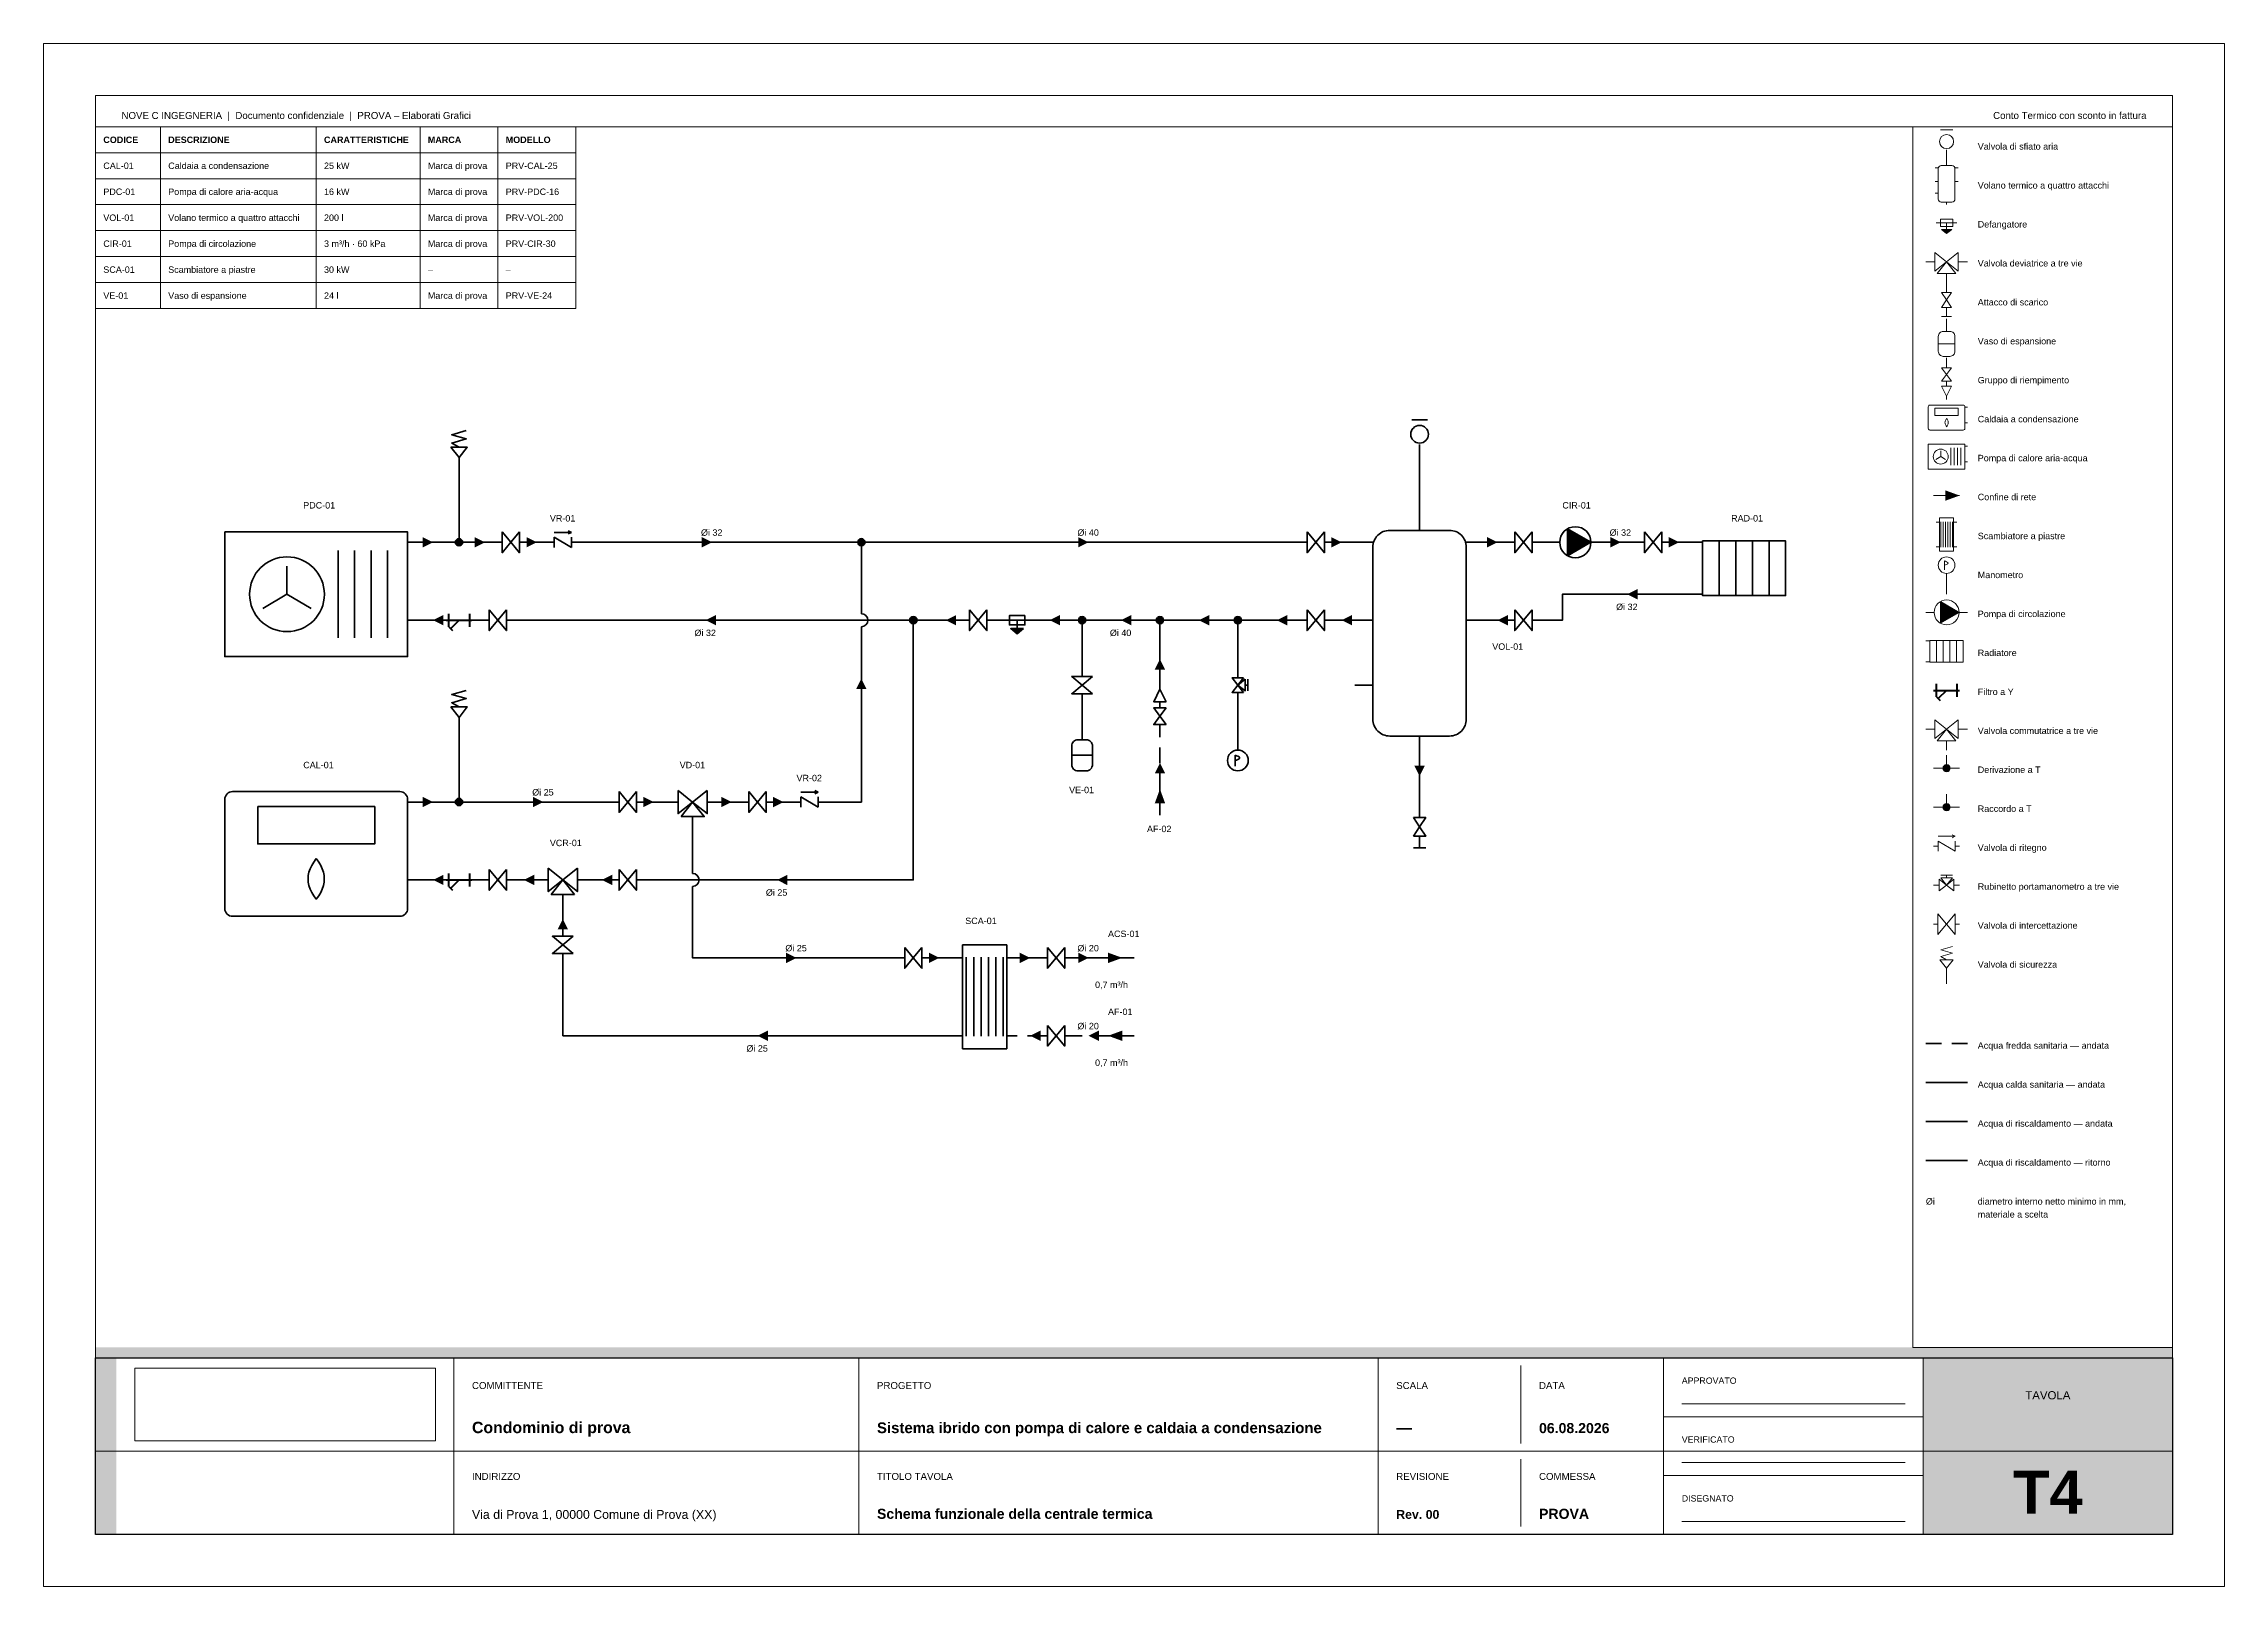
# Paper-space layout 'A3' of a CAD drawing. Header units: millimetres. Extents: x 0 to 420, y 0 to 297.
# The model-space entities are those that its viewports show. They can reach past a viewport. Long polylines and large blocks are cut down to what shows.
import ezdxf
from ezdxf.enums import TextEntityAlignment as Align

# ---------------------------------------------------------------- set-up
doc = ezdxf.new("R2010")
doc.units = ezdxf.units.MM
doc.linetypes.add('NOVEC_TRATTO_3_2', pattern=[5, 3, -2])
doc.layers.add('G-ANNO-NPLT', color=7, linetype='Continuous', lineweight=18, plot=False)
for name, color, linetype, lineweight in [('G-ANNO-TTLB', 7, 'Continuous', 18), ('M-ANNO-DIAM', 7, 'Continuous', 18), ('M-ANNO-IDEN', 7, 'Continuous', 18), ('M-ANNO-LEGN', 7, 'Continuous', 18), ('M-ANNO-SCHD', 7, 'Continuous', 18), ('M-DIAG-EQPM', 7, 'Continuous', 35)]:
    doc.layers.add(name, color=color, linetype=linetype, lineweight=lineweight)
for name, color, linetype, lineweight, true_color in [('M-HWTR-RETN', 142, 'Continuous', 35, 0x2471a3), ('M-HWTR-SPLY', 22, 'Continuous', 35, 0xc0392b), ('P-DOMW-CPIP', 161, 'NOVEC_TRATTO_3_2', 35, 0x5dade2), ('P-DOMW-HPIP', 30, 'Continuous', 35, 0xd68910)]:
    doc.layers.add(name, color=color, linetype=linetype, lineweight=lineweight, true_color=true_color)
doc.styles.add('NOVEC_ARIAL', font='arial.ttf')
doc.styles.add('NOVEC_ARIAL_GRASSETTO', font='arialbd.ttf')
picture_1 = doc.add_image_def('image1.jpg', size_in_pixel=(2961, 716))

# ---------------------------------------------------------------- blocks, each defined once
blk = doc.blocks.new('NoveC_FlowArrow')
h = blk.add_hatch(color=0)
h.dxf.hatch_style = 1
h.paths.add_polyline_path([(0, 0), (-2, 1), (-2, -1)])
blk = doc.blocks.new('NoveC_HeatPumpAirWater')
at = {"color": 0, "linetype": 'Continuous', "lineweight": -2}
for p, q in [((24.224, -6.6), (24.224, -23.4)), ((27.392, -6.6), (27.392, -23.4)), ((30.56, -6.6), (30.56, -23.4)), ((33.728, -6.6), (33.728, -23.4)), ((40, -5), (37.6, -5)), ((14.368, -15), (14.368, -9.6)), ((14.368, -15), (9.688, -17.736)), ((14.368, -15), (19.048, -17.736)), ((40, -20), (37.6, -20))]:
    blk.add_line(p, q, dxfattribs=at)
blk.add_lwpolyline([(2.4, -3), (37.6, -3), (37.6, -27), (2.4, -27)], close=True, dxfattribs=at)
blk.add_circle((14.368, -15), 7.2, dxfattribs=at)
blk = doc.blocks.new('NoveC_GasBoiler')
at = {"color": 0, "linetype": 'Continuous', "lineweight": -2}
for p, q in [((40, -5), (37.6, -5)), ((40, -20), (37.6, -20))]:
    blk.add_line(p, q, dxfattribs=at)
blk.add_lwpolyline([(3.9, -3), (36.1, -3, -0.414214), (37.6, -4.5), (37.6, -25.5, -0.414214), (36.1, -27), (3.9, -27, -0.414214), (2.4, -25.5), (2.4, -4.5, -0.414214)], format="xyb", close=True, dxfattribs=at)
for points in [[(8.74, -5.88), (31.26, -5.88), (31.26, -13.08), (8.74, -13.08)], [(20, -15.9), (20.48, -16.55), (20.87, -17.2), (21.17, -17.85), (21.39, -18.5), (21.52, -19.15), (21.56, -19.8), (21.52, -20.45), (21.39, -21.1), (21.17, -21.75), (20.87, -22.4), (20.48, -23.05), (20, -23.7), (19.52, -23.05), (19.13, -22.4), (18.83, -21.75), (18.61, -21.1), (18.48, -20.45), (18.44, -19.8), (18.48, -19.15), (18.61, -18.5), (18.83, -17.85), (19.13, -17.2), (19.52, -16.55)]]:
    blk.add_lwpolyline(points, close=True, dxfattribs=at)
blk = doc.blocks.new('NoveC_BufferFourPort')
at = {"color": 0, "linetype": 'Continuous', "lineweight": -2}
for p, q in [((12.5, 0), (12.5, -2.7)), ((0, -5), (3.5, -5)), ((25, -5), (21.5, -5)), ((0, -20), (3.5, -20)), ((25, -20), (21.5, -20)), ((0, -32.5), (3.5, -32.5)), ((12.5, -45), (12.5, -42.3))]:
    blk.add_line(p, q, dxfattribs=at)
blk.add_lwpolyline([(6.74, -2.7), (18.26, -2.7, -0.414214), (21.5, -5.94), (21.5, -39.06, -0.414214), (18.26, -42.3), (6.74, -42.3, -0.414214), (3.5, -39.06), (3.5, -5.94, -0.414214)], format="xyb", close=True, dxfattribs=at)
blk = doc.blocks.new('NoveC_AirVent')
at = {"color": 0, "linetype": 'Continuous', "lineweight": -2}
for p, q in [((1, -1.4), (4, -1.4)), ((2.5, -10), (2.5, -6.2))]:
    blk.add_line(p, q, dxfattribs=at)
blk.add_circle((2.5, -4.2), 1.7, dxfattribs=at)
blk = doc.blocks.new('NoveC_DrainConnection')
at = {"color": 0, "linetype": 'Continuous', "lineweight": -2}
for p, q in [((2.5, 0), (2.5, -3)), ((2.5, -6.6), (2.5, -8.8)), ((1.3, -8.8), (3.7, -8.8))]:
    blk.add_line(p, q, dxfattribs=at)
for points in [[(1.3, -3), (3.7, -3), (2.5, -4.8)], [(1.3, -6.6), (3.7, -6.6), (2.5, -4.8)]]:
    blk.add_lwpolyline(points, close=True, dxfattribs=at)
blk = doc.blocks.new('NoveC_Radiator')
at = {"color": 0, "linetype": 'Continuous', "lineweight": -2}
for p, q in [((0, -2.5), (2, -2.5)), ((5.2, -2.25), (5.2, -12.75)), ((8.4, -2.25), (8.4, -12.75)), ((11.6, -2.25), (11.6, -12.75)), ((14.8, -2.25), (14.8, -12.75)), ((0, -12.5), (2, -12.5))]:
    blk.add_line(p, q, dxfattribs=at)
blk.add_lwpolyline([(2, -2.25), (18, -2.25), (18, -12.75), (2, -12.75)], close=True, dxfattribs=at)
blk = doc.blocks.new('NoveC_PlateHeatExchanger')
at = {"color": 0, "linetype": 'Continuous', "lineweight": -2}
for p, q in [((0, -5), (2, -5)), ((2.7083, -4.9), (2.7083, -20.1)), ((4.125, -4.9), (4.125, -20.1)), ((5.5417, -4.9), (5.5417, -20.1)), ((6.9583, -4.9), (6.9583, -20.1)), ((8.375, -4.9), (8.375, -20.1)), ((9.7917, -4.9), (9.7917, -20.1)), ((12.5, -5), (10.5, -5)), ((0, -20), (2, -20)), ((12.5, -20), (10.5, -20))]:
    blk.add_line(p, q, dxfattribs=at)
blk.add_lwpolyline([(2, -2.5), (10.5, -2.5), (10.5, -22.5), (2, -22.5)], close=True, dxfattribs=at)
blk = doc.blocks.new('NoveC_NetworkBoundary')
at = {"color": 0, "linetype": 'Continuous', "lineweight": -2}
blk.add_line((0, -2.5), (5, -2.5), dxfattribs=at)
blk = doc.blocks.new('NoveC_TeeBranch')
at = {"linetype": 'Continuous', "lineweight": -2}
h = blk.add_hatch(color=0, dxfattribs=at)
h.dxf.hatch_style = 1
h.paths.add_polyline_path([(1.8, -2.5, 1), (3.2, -2.5, 1)])
at = {"color": 0, "linetype": 'Continuous', "lineweight": -2}
for p, q in [((2.5, 0), (2.5, -2.5)), ((0, -2.5), (5, -2.5))]:
    blk.add_line(p, q, dxfattribs=at)
blk.add_circle((2.5, -2.5), 0.7, dxfattribs=at)
blk = doc.blocks.new('NoveC_ValveSafety')
at = {"color": 0, "linetype": 'Continuous', "lineweight": -2}
blk.add_line((2.5, -10), (2.5, -6.2), dxfattribs=at)
blk.add_lwpolyline([(0.9, -4.2), (4.1, -4.2), (2.5, -6.2)], close=True, dxfattribs=at)
blk.add_lwpolyline([(2.5, -4.2), (1.1, -3.4), (3.9, -2.6), (1.1, -1.8), (3.9, -1)], dxfattribs=at)
blk = doc.blocks.new('NoveC_DivertingValve3way')
at = {"color": 0, "linetype": 'Continuous', "lineweight": -2}
for p, q in [((0, -5), (2.2, -5)), ((5, -7.8), (5, -10)), ((7.8, -5), (10, -5))]:
    blk.add_line(p, q, dxfattribs=at)
for points in [[(2.2, -2.76), (2.2, -7.24), (5, -5)], [(7.8, -2.76), (7.8, -7.24), (5, -5)], [(2.76, -7.8), (7.24, -7.8), (5, -5)]]:
    blk.add_lwpolyline(points, close=True, dxfattribs=at)
blk = doc.blocks.new('NoveC_TeeJunction')
at = {"linetype": 'Continuous', "lineweight": -2}
h = blk.add_hatch(color=0, dxfattribs=at)
h.dxf.hatch_style = 1
h.paths.add_polyline_path([(1.8, -2.5, 1), (3.2, -2.5, 1)])
at = {"color": 0, "linetype": 'Continuous', "lineweight": -2}
for p, q in [((2.5, 0), (2.5, -2.5)), ((0, -2.5), (5, -2.5))]:
    blk.add_line(p, q, dxfattribs=at)
blk.add_circle((2.5, -2.5), 0.7, dxfattribs=at)
blk = doc.blocks.new('NoveC_SwitchingValve3way')
at = {"color": 0, "linetype": 'Continuous', "lineweight": -2}
for p, q in [((0, -5), (2.2, -5)), ((5, -7.8), (5, -10)), ((7.8, -5), (10, -5))]:
    blk.add_line(p, q, dxfattribs=at)
for points in [[(2.2, -2.76), (2.2, -7.24), (5, -5)], [(7.8, -2.76), (7.8, -7.24), (5, -5)], [(2.76, -7.8), (7.24, -7.8), (5, -5)]]:
    blk.add_lwpolyline(points, close=True, dxfattribs=at)
blk = doc.blocks.new('NoveC_ExpansionConnection')
at = {"color": 0, "linetype": 'Continuous', "lineweight": -2}
for p, q in [((2.5, 0), (2.5, -3)), ((0.5, -6), (4.5, -6))]:
    blk.add_line(p, q, dxfattribs=at)
blk.add_lwpolyline([(1.7, -3), (3.3, -3, -0.414214), (4.5, -4.2), (4.5, -7.8, -0.414214), (3.3, -9), (1.7, -9, -0.414214), (0.5, -7.8), (0.5, -4.2, -0.414214)], format="xyb", close=True, dxfattribs=at)
blk = doc.blocks.new('NoveC_FillingUnit')
at = {"color": 0, "linetype": 'Continuous', "lineweight": -2}
for p, q in [((2.5, 0), (2.5, -2.4)), ((2.5, -5.6), (2.5, -6.8)), ((2.5, -9.2), (2.5, -10))]:
    blk.add_line(p, q, dxfattribs=at)
for points in [[(1.3, -2.4), (3.7, -2.4), (2.5, -4)], [(1.3, -5.6), (3.7, -5.6), (2.5, -4)], [(1.3, -6.8), (3.7, -6.8), (2.5, -9.2)]]:
    blk.add_lwpolyline(points, close=True, dxfattribs=at)
blk = doc.blocks.new('NoveC_PressureGauge')
at = {"color": 0, "linetype": 'Continuous', "lineweight": -2}
blk.add_line((2.5, -10), (2.5, -5), dxfattribs=at)
blk.add_circle((2.5, -3), 2, dxfattribs=at)
blk = doc.blocks.new('NoveC_PressureGauge_Lettera')
at = {"color": 0, "linetype": 'Continuous', "lineweight": -2}
blk.add_line((-0.5, 1), (-0.5, -1.1), dxfattribs=at)
blk.add_lwpolyline([(-0.5, 1), (-0.24, 0.92), (-0.03, 0.83), (0.14, 0.75), (0.26, 0.67), (0.33, 0.58), (0.35, 0.5), (0.33, 0.42), (0.26, 0.33), (0.14, 0.25), (-0.03, 0.17), (-0.24, 0.08), (-0.5, 0)], dxfattribs=at)
blk = doc.blocks.new('NoveC_ValveIsolation')
at = {"color": 0, "linetype": 'Continuous', "lineweight": -2}
for p, q in [((0, -2.5), (0.8333, -2.5)), ((4.1667, -2.5), (5, -2.5))]:
    blk.add_line(p, q, dxfattribs=at)
for points in [[(0.8333, -0.5), (0.8333, -4.5), (2.5, -2.5)], [(4.1667, -0.5), (4.1667, -4.5), (2.5, -2.5)]]:
    blk.add_lwpolyline(points, close=True, dxfattribs=at)
blk = doc.blocks.new('NoveC_ValveCheck')
at = {"color": 0, "linetype": 'Continuous', "lineweight": -2}
for p, q in [((0, -2.5), (0.85, -2.5)), ((0.85, -0.6), (4.15, -0.6)), ((0.85, -1.51), (0.85, -3.49)), ((0.85, -1.51), (4.15, -3.49)), ((4.15, -0.6), (3.55, -0.3)), ((4.15, -0.6), (3.55, -0.9)), ((4.15, -1.51), (4.15, -3.49)), ((4.15, -2.5), (5, -2.5))]:
    blk.add_line(p, q, dxfattribs=at)
blk = doc.blocks.new('NoveC_Strainer')
at = {"color": 0, "linetype": 'Continuous', "lineweight": -2}
for p, q in [((0, -2.5), (5, -2.5)), ((0.5, -1.25), (0.5, -3.75)), ((0.5464, -3.7464), (1.2536, -4.4536)), ((2.5, -2.5), (0.9, -4.1)), ((4.5, -1.25), (4.5, -3.75))]:
    blk.add_line(p, q, dxfattribs=at)
blk = doc.blocks.new('NoveC_DirtSeparator')
at = {"linetype": 'Continuous', "lineweight": -2}
h = blk.add_hatch(color=0, dxfattribs=at)
h.dxf.hatch_style = 1
h.paths.add_polyline_path([(1.25, -6.6), (3.75, -6.6), (2.5, -7.6)])
at = {"color": 0, "linetype": 'Continuous', "lineweight": -2}
for p, q in [((0, -5), (5, -5)), ((2.5, -5), (2.5, -7.6))]:
    blk.add_line(p, q, dxfattribs=at)
for points in [[(1, -4.1), (4, -4.1), (4, -5.9), (1, -5.9)], [(1.25, -6.6), (3.75, -6.6), (2.5, -7.6)]]:
    blk.add_lwpolyline(points, close=True, dxfattribs=at)
blk = doc.blocks.new('NoveC_PumpCirculator')
at = {"linetype": 'Continuous', "lineweight": -2}
h = blk.add_hatch(color=0, dxfattribs=at)
h.dxf.hatch_style = 1
h.paths.add_polyline_path([(3.5, -2.402), (3.5, -7.598), (8, -5)])
at = {"color": 0, "linetype": 'Continuous', "lineweight": -2}
for p, q in [((0, -5), (2, -5)), ((8, -5), (10, -5))]:
    blk.add_line(p, q, dxfattribs=at)
blk.add_lwpolyline([(3.5, -2.402), (3.5, -7.598), (8, -5)], close=True, dxfattribs=at)
blk.add_circle((5, -5), 3, dxfattribs=at)
blk = doc.blocks.new('NoveC_ValveGaugeCock3way')
at = {"color": 0, "linetype": 'Continuous', "lineweight": -2}
for p, q in [((0, -2.5), (1.1, -2.5)), ((1.38, -0.6), (3.62, -0.6)), ((2.5, -1.1), (2.5, -0.6)), ((3.9, -2.5), (5, -2.5))]:
    blk.add_line(p, q, dxfattribs=at)
for points in [[(1.1, -1.38), (1.1, -3.62), (2.5, -2.5)], [(1.38, -1.1), (3.62, -1.1), (2.5, -2.5)], [(3.9, -1.38), (3.9, -3.62), (2.5, -2.5)]]:
    blk.add_lwpolyline(points, close=True, dxfattribs=at)

msp = doc.modelspace()

# ---------------------------------------------------------------- linework, layer by layer
at = {"layer": 'M-ANNO-LEGN', "color": 161, "linetype": 'NOVEC_TRATTO_3_2', "lineweight": 35, "true_color": 0x5dade2}
msp.add_line((362.5, 104.5), (370.5, 104.5), dxfattribs=at)
at = {"layer": 'M-ANNO-LEGN', "color": 30, "linetype": 'Continuous', "lineweight": 35, "true_color": 0xd68910}
msp.add_line((362.5, 97), (370.5, 97), dxfattribs=at)
at = {"layer": 'M-ANNO-LEGN', "color": 22, "linetype": 'Continuous', "lineweight": 35, "true_color": 0xc0392b}
msp.add_line((362.5, 89.5), (370.5, 89.5), dxfattribs=at)
at = {"layer": 'M-ANNO-LEGN', "color": 142, "linetype": 'Continuous', "lineweight": 35, "true_color": 0x2471a3}
msp.add_line((362.5, 82), (370.5, 82), dxfattribs=at)
at = {"layer": 'M-ANNO-LEGN'}
msp.add_lwpolyline([(360, 281), (410, 281), (410, 46), (360, 46)], close=True, dxfattribs=at)
at = {"layer": 'M-ANNO-SCHD'}
for p, q in [((10, 281), (102.5, 281)), ((10, 281), (10, 246)), ((22.5, 281), (22.5, 246)), ((52.5, 281), (52.5, 246)), ((72.5, 281), (72.5, 246)), ((87.5, 281), (87.5, 246)), ((102.5, 281), (102.5, 246)), ((10, 276), (102.5, 276)), ((10, 271), (102.5, 271)), ((10, 266), (102.5, 266)), ((10, 261), (102.5, 261)), ((10, 256), (102.5, 256)), ((10, 251), (102.5, 251)), ((10, 246), (102.5, 246))]:
    msp.add_line(p, q, dxfattribs=at)
at = {"layer": 'M-HWTR-RETN', "flags": 128}
for points in [[(317.5, 191), (292.5, 191), (292.5, 186), (287.5, 186)], [(77.5, 186), (72.5, 186)], [(85, 186), (82.5, 186)], [(165, 186), (90, 186)], [(177.5, 186), (170, 186)], [(185, 186), (182.5, 186)], [(197.5, 186), (190, 186)], [(212.5, 186), (202.5, 186)], [(227.5, 186), (217.5, 186)], [(242.5, 186), (232.5, 186)], [(252.5, 186), (247.5, 186)], [(282.5, 186), (277.5, 186)], [(167.5, 183.5), (167.5, 136), (115, 136)], [(200, 183.5), (200, 176)], [(215, 173.5), (215, 183.5)], [(230, 183.5), (230, 176)], [(200, 171), (200, 166)], [(230, 171), (230, 166)], [(77.5, 136), (72.5, 136)], [(85, 136), (82.5, 136)], [(95, 136), (90, 136)], [(110, 136), (105, 136)], [(100, 126), (100, 131)], [(175, 106), (100, 106), (100, 121)]]:
    msp.add_lwpolyline(points, dxfattribs=at)
at = {"layer": 'M-HWTR-SPLY', "flags": 128}
for points in [[(265, 206), (265, 216)], [(80, 203.5), (80, 213.5)], [(72.5, 201), (77.5, 201)], [(82.5, 201), (87.5, 201)], [(92.5, 201), (97.5, 201)], [(102.5, 201), (155, 201)], [(157.5, 187.25), (157.5, 198.5)], [(160, 201), (242.5, 201)], [(247.5, 201), (252.5, 201)], [(277.5, 201), (282.5, 201)], [(287.5, 201), (290, 201)], [(300, 201), (307.5, 201)], [(312.5, 201), (317.5, 201)], [(150, 151), (157.5, 151), (157.5, 184.75)], [(80, 153.5), (80, 163.5)], [(265, 161), (265, 151)], [(72.5, 151), (77.5, 151)], [(82.5, 151), (110, 151)], [(115, 151), (120, 151)], [(130, 151), (135, 151)], [(140, 151), (145, 151)], [(125, 146), (125, 137.25)], [(125, 134.75), (125, 121), (165, 121)], [(170, 121), (175, 121)]]:
    msp.add_lwpolyline(points, dxfattribs=at)
at = {"layer": 'M-HWTR-SPLY', "linetype": 'Continuous'}
for centre in [(157.5, 186), (125, 136)]:
    msp.add_arc(centre, 1.25, 270, 90, dxfattribs=at)
at = {"layer": 'P-DOMW-CPIP', "flags": 128}
for points in [[(215, 153.5), (215, 163.5)], [(192.5, 106), (187.5, 106)], [(205, 106), (197.5, 106)]]:
    msp.add_lwpolyline(points, dxfattribs=at)
at = {"layer": 'P-DOMW-HPIP', "flags": 128}
for points in [[(187.5, 121), (192.5, 121)], [(197.5, 121), (205, 121)]]:
    msp.add_lwpolyline(points, dxfattribs=at)

# ---------------------------------------------------------------- block references
at = {"layer": 'M-ANNO-LEGN', "lineweight": 18}
for name, p, xscale, yscale in [('NoveC_AirVent', (364.5, 281.5), 0.8, 0.8), ('NoveC_BufferFourPort', (364.28, 274), 0.17777777777777778, 0.17777777777777778), ('NoveC_DirtSeparator', (364.5, 266.5), 0.8, 0.8), ('NoveC_DivertingValve3way', (362.5, 259), 0.8, 0.8), ('NoveC_DrainConnection', (364.5, 251.5), 0.8, 0.8), ('NoveC_ExpansionConnection', (364.5, 244), 0.8, 0.8), ('NoveC_FillingUnit', (364.5, 236.5), 0.8, 0.8), ('NoveC_GasBoiler', (362.5, 228), 0.2, 0.2), ('NoveC_HeatPumpAirWater', (362.5, 220.5), 0.2, 0.2), ('NoveC_PlateHeatExchanger', (364.5, 206.5), 0.32, 0.32), ('NoveC_PressureGauge', (364.5, 199), 0.8, 0.8), ('NoveC_PressureGauge_Lettera', (366.5, 196.6), 0.8, 0.8), ('NoveC_PumpCirculator', (362.5, 191.5), 0.8, 0.8), ('NoveC_Radiator', (362.5, 183), 0.4, 0.4), ('NoveC_SwitchingValve3way', (362.5, 169), 0.8, 0.8), ('NoveC_ValveSafety', (364.5, 124), 0.8, 0.8)]:
    msp.add_blockref(name, p, dxfattribs=dict(at, xscale=xscale, yscale=yscale))
for name, p in [('NoveC_NetworkBoundary', (364, 212.5)), ('NoveC_TeeBranch', (364, 160)), ('NoveC_TeeJunction', (364, 152.5)), ('NoveC_ValveCheck', (364, 145)), ('NoveC_ValveGaugeCock3way', (364, 137.5)), ('NoveC_ValveIsolation', (364, 130))]:
    msp.add_blockref(name, p, dxfattribs=at)
at = {"layer": 'M-ANNO-LEGN', "lineweight": 50}
msp.add_blockref('NoveC_Strainer', (364, 175), dxfattribs=at)
at = {"layer": 'M-DIAG-EQPM'}
for name, p in [('NoveC_AirVent', (262.5, 226)), ('NoveC_ValveSafety', (77.5, 223.5)), ('NoveC_BufferFourPort', (252.5, 206)), ('NoveC_HeatPumpAirWater', (32.5, 206)), ('NoveC_TeeBranch', (77.5, 203.5)), ('NoveC_ValveIsolation', (87.5, 203.5)), ('NoveC_ValveCheck', (97.5, 203.5)), ('NoveC_ValveIsolation', (242.5, 203.5)), ('NoveC_ValveIsolation', (282.5, 203.5)), ('NoveC_PumpCirculator', (290, 206)), ('NoveC_ValveIsolation', (307.5, 203.5)), ('NoveC_Radiator', (317.5, 203.5)), ('NoveC_ValveIsolation', (85, 188.5)), ('NoveC_ValveIsolation', (177.5, 188.5)), ('NoveC_ValveIsolation', (242.5, 188.5)), ('NoveC_ValveIsolation', (282.5, 188.5)), ('NoveC_ValveSafety', (77.5, 173.5)), ('NoveC_ExpansionConnection', (197.5, 166)), ('NoveC_PressureGauge_Lettera', (230, 159)), ('NoveC_GasBoiler', (32.5, 156)), ('NoveC_TeeBranch', (77.5, 153.5)), ('NoveC_ValveIsolation', (110, 153.5)), ('NoveC_DivertingValve3way', (120, 156)), ('NoveC_ValveIsolation', (135, 153.5)), ('NoveC_ValveCheck', (145, 153.5)), ('NoveC_DrainConnection', (262.5, 151)), ('NoveC_ValveIsolation', (85, 138.5)), ('NoveC_ValveIsolation', (110, 138.5)), ('NoveC_ValveIsolation', (165, 123.5)), ('NoveC_PlateHeatExchanger', (175, 126)), ('NoveC_ValveIsolation', (192.5, 123.5)), ('NoveC_ValveIsolation', (192.5, 108.5))]:
    msp.add_blockref(name, p, dxfattribs=at)
for name, p, xscale in [('NoveC_FlowArrow', (369, 210), 1.375), ('NoveC_DirtSeparator', (190, 191), -1), ('NoveC_SwitchingValve3way', (105, 141), -1), ('NoveC_FlowArrow', (207.75, 121), 1.375), ('NoveC_NetworkBoundary', (210, 123.5), -1), ('NoveC_NetworkBoundary', (210, 108.5), -1)]:
    msp.add_blockref(name, p, dxfattribs=dict(at, xscale=xscale))
for name, p, rotation in [('NoveC_TeeJunction', (160, 198.5), 180), ('NoveC_TeeJunction', (170, 183.5), 180), ('NoveC_TeeBranch', (202.5, 183.5), 180), ('NoveC_TeeBranch', (217.5, 183.5), 180), ('NoveC_TeeBranch', (232.5, 183.5), 180), ('NoveC_ValveIsolation', (202.5, 176), 270), ('NoveC_FillingUnit', (217.5, 163.5), 180), ('NoveC_ValveGaugeCock3way', (232.5, 176), 270), ('NoveC_PressureGauge', (232.5, 156), 180), ('NoveC_ValveIsolation', (102.5, 126), 270)]:
    msp.add_blockref(name, p, dxfattribs=dict(at, rotation=rotation))
at = {"layer": 'M-DIAG-EQPM', "lineweight": 50}
for p in [(77.5, 188.5), (77.5, 138.5)]:
    msp.add_blockref('NoveC_Strainer', p, dxfattribs=at)
at = {"layer": 'M-DIAG-EQPM'}
for name, p, xscale, rotation in [('NoveC_FlowArrow', (215, 153.5), 1.375, 90), ('NoveC_NetworkBoundary', (217.5, 148.5), -1, 270), ('NoveC_FlowArrow', (205, 106), 1.375, 180)]:
    msp.add_blockref(name, p, dxfattribs=dict(at, xscale=xscale, rotation=rotation))
at = {"layer": 'M-HWTR-RETN'}
for p, rotation in [((305, 191), 180), ((75, 186), 180), ((127.5, 186), 180), ((173.75, 186), 180), ((193.75, 186), 180), ((207.5, 186), 180), ((222.5, 186), 180), ((237.5, 186), 180), ((250, 186), 180), ((280, 186), 180), ((215, 178.5), 90), ((75, 136), 180), ((92.5, 136), 180), ((107.5, 136), 180), ((141.25, 136), 180), ((100, 128.5), 90), ((137.5, 106), 180)]:
    msp.add_blockref('NoveC_FlowArrow', p, dxfattribs=dict(at, rotation=rotation))
at = {"layer": 'M-HWTR-SPLY'}
for p in [(75, 201), (85, 201), (95, 201), (128.75, 201), (201.25, 201), (250, 201), (280, 201), (303.75, 201), (315, 201), (75, 151), (96.25, 151), (117.5, 151), (132.5, 151), (142.5, 151), (145, 121), (172.5, 121)]:
    msp.add_blockref('NoveC_FlowArrow', p, dxfattribs=at)
for p, rotation in [((157.5, 174.75), 90), ((265, 156), 270)]:
    msp.add_blockref('NoveC_FlowArrow', p, dxfattribs=dict(at, rotation=rotation))
at = {"layer": 'P-DOMW-CPIP'}
for p, rotation in [((215, 158.5), 90), ((190, 106), 180), ((201.25, 106), 180)]:
    msp.add_blockref('NoveC_FlowArrow', p, dxfattribs=dict(at, rotation=rotation))
at = {"layer": 'P-DOMW-HPIP'}
for p in [(190, 121), (201.25, 121)]:
    msp.add_blockref('NoveC_FlowArrow', p, dxfattribs=at)

# ---------------------------------------------------------------- texts
at = {"layer": 'M-ANNO-DIAM', "style": 'NOVEC_ARIAL'}
for s, p in [('Øi 32', (126.6, 202.25)), ('Øi 40', (199.1, 202.25)), ('Øi 32', (301.6, 202.25)), ('Øi 32', (302.85, 187.95)), ('Øi 32', (125.35, 182.95)), ('Øi 40', (205.35, 182.95)), ('Øi 25', (94.1, 152.25)), ('Øi 25', (139.1, 132.95)), ('Øi 25', (142.85, 122.25)), ('Øi 20', (199.1, 122.25)), ('Øi 20', (199.1, 107.25)), ('Øi 25', (135.35, 102.95))]:
    msp.add_text(s, height=1.238, dxfattribs=at).set_placement(p)
at = {"layer": 'M-ANNO-IDEN', "style": 'NOVEC_ARIAL'}
for s, p in [('PDC-01', (50, 207.5)), ('VR-01', (97.5, 205)), ('CIR-01', (292.5, 207.5)), ('RAD-01', (325, 205)), ('VOL-01', (279, 180.3)), ('CAL-01', (50, 157.5)), ('VD-01', (122.5, 157.5)), ('VR-02', (145, 155)), ('VE-01', (197.5, 152.7)), ('VCR-01', (97.5, 142.5)), ('AF-02', (212.5, 145.2)), ('SCA-01', (177.5, 127.5)), ('ACS-01', (205, 125)), ('0,7 m³/h', (202.5, 115.2)), ('AF-01', (205, 110)), ('0,7 m³/h', (202.5, 100.2))]:
    msp.add_text(s, height=1.238, dxfattribs=at).set_placement(p)
at = {"layer": 'M-ANNO-LEGN', "style": 'NOVEC_ARIAL'}
for s, height, p in [('Valvola di sfiato aria', 1.2384, (372.5, 276.6)), ('Volano termico a quattro attacchi', 1.2384, (372.5, 269.1)), ('Defangatore', 1.2384, (372.5, 261.6)), ('Valvola deviatrice a tre vie', 1.2384, (372.5, 254.1)), ('Attacco di scarico', 1.2384, (372.5, 246.6)), ('Vaso di espansione', 1.2384, (372.5, 239.1)), ('Gruppo di riempimento', 1.2384, (372.5, 231.6)), ('Caldaia a condensazione', 1.2384, (372.5, 224.1)), ('Pompa di calore aria-acqua', 1.2384, (372.5, 216.6)), ('Confine di rete', 1.2384, (372.5, 209.1)), ('Scambiatore a piastre', 1.2384, (372.5, 201.6)), ('Manometro', 1.238, (372.5, 194.1)), ('Pompa di circolazione', 1.2384, (372.5, 186.6)), ('Radiatore', 1.238, (372.5, 179.1)), ('Filtro a Y', 1.238, (372.5, 171.6)), ('Valvola commutatrice a tre vie', 1.2384, (372.5, 164.1)), ('Derivazione a T', 1.2384, (372.5, 156.6)), ('Raccordo a T', 1.2384, (372.5, 149.1)), ('Valvola di ritegno', 1.2384, (372.5, 141.6)), ('Rubinetto portamanometro a tre vie', 1.2384, (372.5, 134.1)), ('Valvola di intercettazione', 1.2384, (372.5, 126.6)), ('Valvola di sicurezza', 1.2384, (372.5, 119.1)), ('Acqua fredda sanitaria — andata', 1.2384, (372.5, 103.5)), ('Acqua calda sanitaria — andata', 1.2384, (372.5, 96)), ('Acqua di riscaldamento — andata', 1.2384, (372.5, 88.5)), ('Acqua di riscaldamento — ritorno', 1.2384, (372.5, 81)), ('Øi', 1.238, (362.5, 73.5)), ('diametro interno netto minimo in mm,', 1.2384, (372.5, 73.5)), ('materiale a scelta', 1.2384, (372.5, 71))]:
    msp.add_text(s, height=height, dxfattribs=at).set_placement(p)
at = {"layer": 'M-ANNO-SCHD'}
for s, height, style, p in [('CODICE', 1.238, 'NOVEC_ARIAL_GRASSETTO', (11.5, 277.87)), ('DESCRIZIONE', 1.2384, 'NOVEC_ARIAL_GRASSETTO', (24, 277.87)), ('CARATTERISTICHE', 1.2384, 'NOVEC_ARIAL_GRASSETTO', (54, 277.87)), ('MARCA', 1.238, 'NOVEC_ARIAL_GRASSETTO', (74, 277.87)), ('MODELLO', 1.238, 'NOVEC_ARIAL_GRASSETTO', (89, 277.87)), ('CAL-01', 1.238, 'NOVEC_ARIAL', (11.5, 272.87)), ('Caldaia a condensazione', 1.2384, 'NOVEC_ARIAL', (24, 272.87)), ('25 kW', 1.238, 'NOVEC_ARIAL', (54, 272.87)), ('Marca di prova', 1.2384, 'NOVEC_ARIAL', (74, 272.87)), ('PRV-CAL-25', 1.238, 'NOVEC_ARIAL', (89, 272.87)), ('PDC-01', 1.238, 'NOVEC_ARIAL', (11.5, 267.87)), ('Pompa di calore aria-acqua', 1.2384, 'NOVEC_ARIAL', (24, 267.87)), ('16 kW', 1.238, 'NOVEC_ARIAL', (54, 267.87)), ('Marca di prova', 1.2384, 'NOVEC_ARIAL', (74, 267.87)), ('PRV-PDC-16', 1.238, 'NOVEC_ARIAL', (89, 267.87)), ('VOL-01', 1.238, 'NOVEC_ARIAL', (11.5, 262.87)), ('Volano termico a quattro attacchi', 1.2384, 'NOVEC_ARIAL', (24, 262.87)), ('200 l', 1.238, 'NOVEC_ARIAL', (54, 262.87)), ('Marca di prova', 1.2384, 'NOVEC_ARIAL', (74, 262.87)), ('PRV-VOL-200', 1.2384, 'NOVEC_ARIAL', (89, 262.87)), ('CIR-01', 1.238, 'NOVEC_ARIAL', (11.5, 257.87)), ('Pompa di circolazione', 1.2384, 'NOVEC_ARIAL', (24, 257.87)), ('3 m³/h · 60 kPa', 1.2384, 'NOVEC_ARIAL', (54, 257.87)), ('Marca di prova', 1.2384, 'NOVEC_ARIAL', (74, 257.87)), ('PRV-CIR-30', 1.238, 'NOVEC_ARIAL', (89, 257.87)), ('SCA-01', 1.238, 'NOVEC_ARIAL', (11.5, 252.87)), ('Scambiatore a piastre', 1.2384, 'NOVEC_ARIAL', (24, 252.87)), ('30 kW', 1.238, 'NOVEC_ARIAL', (54, 252.87)), ('–', 1.24, 'NOVEC_ARIAL', (74, 252.87)), ('–', 1.24, 'NOVEC_ARIAL', (89, 252.87)), ('VE-01', 1.238, 'NOVEC_ARIAL', (11.5, 247.87)), ('Vaso di espansione', 1.2384, 'NOVEC_ARIAL', (24, 247.87)), ('24 l', 1.238, 'NOVEC_ARIAL', (54, 247.87)), ('Marca di prova', 1.2384, 'NOVEC_ARIAL', (74, 247.87)), ('PRV-VE-24', 1.238, 'NOVEC_ARIAL', (89, 247.87))]:
    msp.add_text(s, height=height, dxfattribs=dict(at, style=style)).set_placement(p)

psp = doc.layouts.new('A3')

# ---------------------------------------------------------------- hatches: boundary and pattern name
at = {"layer": 'G-ANNO-TTLB', "true_color": 0x2abfbf}
h = psp.add_hatch(color=133, dxfattribs=at)
h.dxf.hatch_style = 1
h.paths.add_polyline_path([(10, 46), (410, 46), (410, 44), (10, 44)])
at = {"layer": 'G-ANNO-TTLB', "true_color": 0x1c2e4a}
h = psp.add_hatch(color=159, dxfattribs=at)
h.dxf.hatch_style = 1
h.paths.add_polyline_path([(10, 44), (14, 44), (14, 10), (10, 10)])
at = {"layer": 'G-ANNO-TTLB', "true_color": 0x2abfbf}
h = psp.add_hatch(color=133, dxfattribs=at)
h.dxf.hatch_style = 1
h.paths.add_polyline_path([(362, 46), (410, 46), (410, 44), (362, 44)])
at = {"layer": 'G-ANNO-TTLB', "true_color": 0x1c2e4a}
h = psp.add_hatch(color=159, dxfattribs=at)
h.dxf.hatch_style = 1
h.paths.add_polyline_path([(362, 44), (410, 44), (410, 10), (362, 10)])

# ---------------------------------------------------------------- linework, layer by layer
at = {"layer": 'G-ANNO-TTLB', "color": 254, "lineweight": 9, "true_color": 0xe0e0e0}
for p, q in [((14, 281), (406, 281)), ((79, 10), (79, 44)), ((284.5, 27.5), (284.5, 42.5)), ((315.5, 35.167), (358.5, 35.167)), ((312, 32.667), (362, 32.667)), ((284.5, 11.5), (284.5, 24.5)), ((312, 21.333), (362, 21.333)), ((315.5, 23.833), (358.5, 23.833)), ((315.5, 12.5), (358.5, 12.5))]:
    psp.add_line(p, q, dxfattribs=at)
at = {"layer": 'G-ANNO-TTLB', "color": 159, "lineweight": 15, "true_color": 0x1c2e4a}
for p, q in [((79, 10), (79, 44)), ((157, 10), (157, 44)), ((257, 10), (257, 44)), ((312, 10), (312, 44)), ((362, 10), (362, 44))]:
    psp.add_line(p, q, dxfattribs=at)
at = {"layer": 'G-ANNO-TTLB', "color": 254, "lineweight": 15, "true_color": 0xe0e0e0}
psp.add_line((10, 26), (410, 26), dxfattribs=at)
at = {"layer": 'G-ANNO-TTLB', "color": 159, "lineweight": 18, "true_color": 0x1c2e4a}
psp.add_lwpolyline([(10, 287), (410, 287), (410, 10), (10, 10)], close=True, dxfattribs=at)
at = {"layer": 'G-ANNO-TTLB', "color": 159, "lineweight": 30, "true_color": 0x1c2e4a}
psp.add_lwpolyline([(10, 44), (410, 44), (410, 10), (10, 10)], close=True, dxfattribs=at)

# ---------------------------------------------------------------- texts
at = {"layer": 'G-ANNO-TTLB', "color": 253, "true_color": 0x999999, "style": 'NOVEC_ARIAL'}
for s, height, p in [('NOVE C INGEGNERIA  |  Documento confidenziale  |  PROVA – Elaborati Grafici', 1.3349, (15, 282.5)), ('COMMITTENTE', 1.3349, (82.5, 38)), ('PROGETTO', 1.3349, (160.5, 38)), ('SCALA', 1.3349, (260.5, 38)), ('DATA', 1.3349, (288, 38)), ('APPROVATO', 1.2136, (315.5, 39)), ('VERIFICATO', 1.2136, (315.5, 27.667)), ('INDIRIZZO', 1.3349, (82.5, 20.5)), ('TITOLO TAVOLA', 1.3349, (160.5, 20.5)), ('REVISIONE', 1.3349, (260.5, 20.5)), ('COMMESSA', 1.3349, (288, 20.5)), ('DISEGNATO', 1.2136, (315.5, 16.333))]:
    psp.add_text(s, height=height, dxfattribs=at).set_placement(p)
psp.add_text('Conto Termico con sconto in fattura', height=1.3349, dxfattribs=at).set_placement((405, 282.5), align=Align.RIGHT)
at = {"layer": 'G-ANNO-TTLB', "color": 255, "true_color": 0xffffff, "transparency": 33554559, "style": 'NOVEC_ARIAL'}
psp.add_text('TAVOLA', height=1.5777, dxfattribs=at).set_placement((386, 36), align=Align.CENTER)
at = {"layer": 'G-ANNO-TTLB', "color": 59, "true_color": 0x2d2d2d}
for s, height, style, p in [('Condominio di prova', 2.1844, 'NOVEC_ARIAL_GRASSETTO', (82.5, 29.5)), ('Sistema ibrido con pompa di calore e caldaia a condensazione', 2.063, 'NOVEC_ARIAL_GRASSETTO', (160.5, 29.5)), ('—', 2.184, 'NOVEC_ARIAL_GRASSETTO', (260.5, 29.5)), ('06.08.2026', 1.9417, 'NOVEC_ARIAL_GRASSETTO', (288, 29.5)), ('Via di Prova 1, 00000 Comune di Prova (XX)', 1.6989, 'NOVEC_ARIAL', (82.5, 13)), ('Schema funzionale della centrale termica', 1.9417, 'NOVEC_ARIAL_GRASSETTO', (160.5, 13)), ('Rev. 00', 1.6989, 'NOVEC_ARIAL_GRASSETTO', (260.5, 13)), ('PROVA', 1.9417, 'NOVEC_ARIAL_GRASSETTO', (288, 13))]:
    psp.add_text(s, height=height, dxfattribs=dict(at, style=style)).set_placement(p)
at = {"layer": 'G-ANNO-TTLB', "color": 255, "true_color": 0xffffff, "style": 'NOVEC_ARIAL_GRASSETTO'}
psp.add_text('T4', height=8.2521, dxfattribs=at).set_placement((386, 14), align=Align.CENTER)

# ---------------------------------------------------------------- pictures from other files: only their frames are drawn
at = {"layer": 'G-ANNO-TTLB'}
image = psp.add_image(picture_1, insert=(17.552, 28), size_in_units=(57.896, 14), dxfattribs=at)

# ---------------------------------------------------------------- viewports
at = {"layer": 'G-ANNO-NPLT'}
psp.add_viewport(center=(210, 148.5), size=(420, 297), view_center_point=(210, 148.5), view_height=297, dxfattribs=at)

doc.saveas('drawing.dxf')
